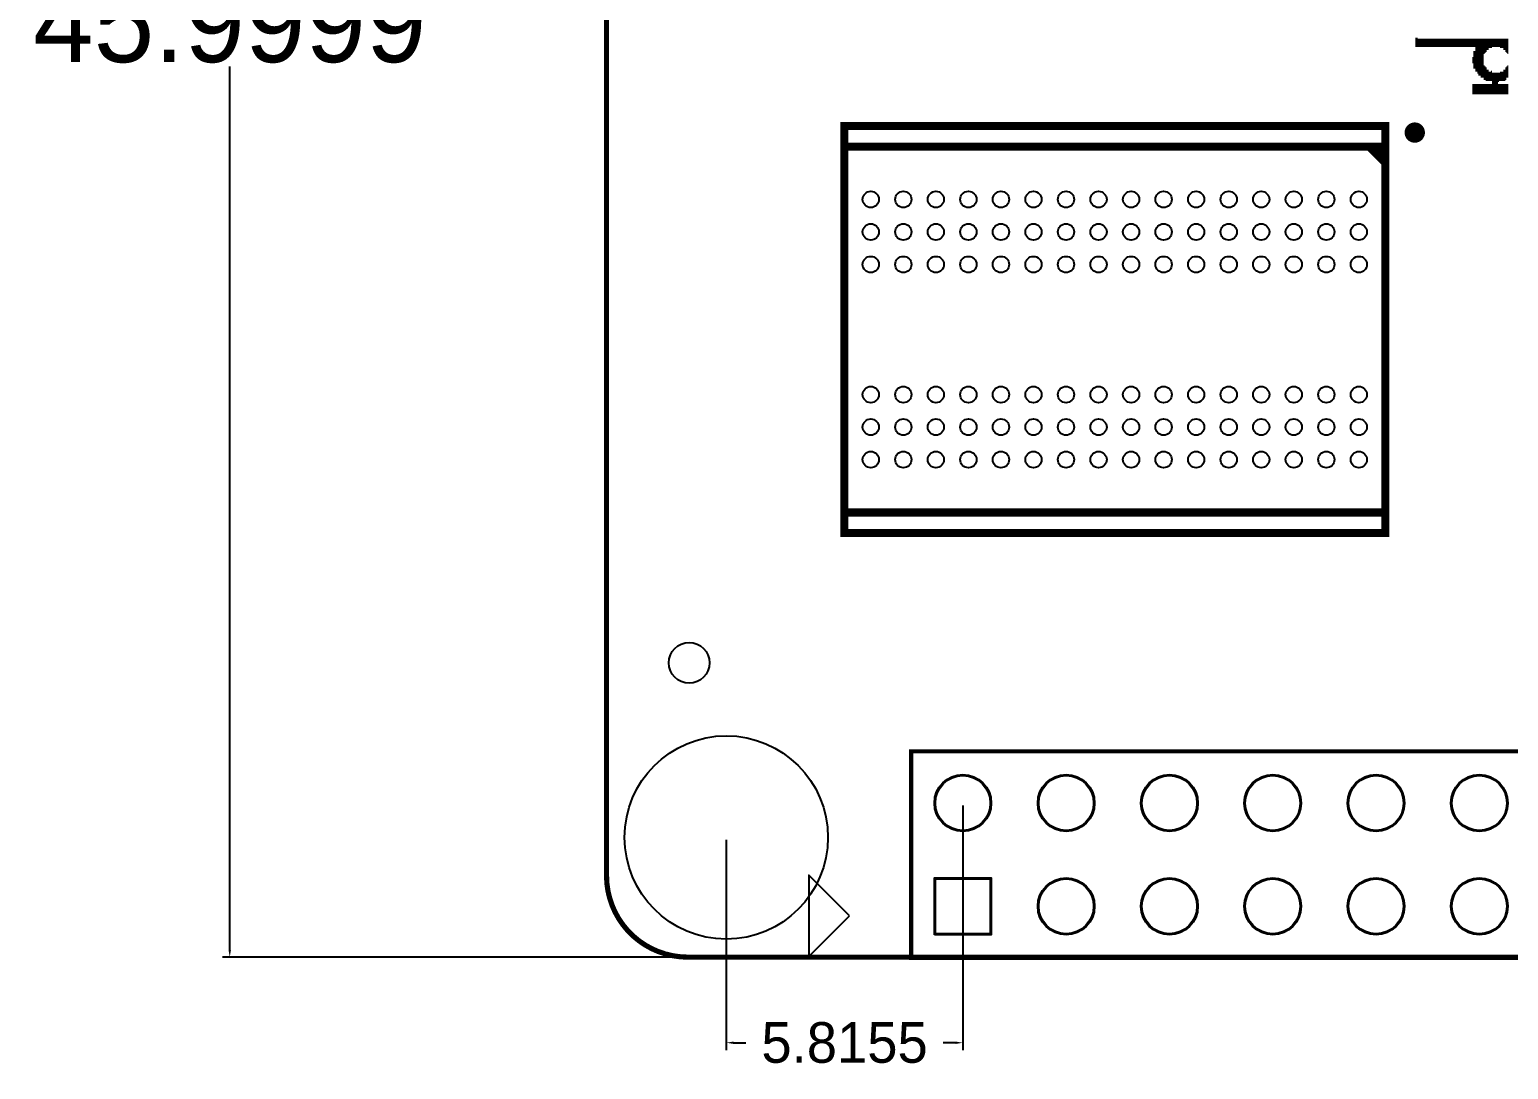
# Model space of a CAD drawing. Extents: x 16 to 143, y 14 to 67.
# Drawn here: x 16.01 to 52.37, y 13.93 to 39.5 of the extents above; entities that cross this region are included whole.
import ezdxf

# ---------------------------------------------------------------- set-up
doc = ezdxf.new("R2010")
doc.units = 0
doc.header["$MEASUREMENT"] = 0
doc.layers.get('0').update_dxf_attribs({"linetype": 'CONTINUOUS'})
doc.layers.get('Defpoints').update_dxf_attribs({"linetype": 'CONTINUOUS'})
for name, color, linetype in [('BG_OUTLINE', 254, 'CONTINUOUS'), ('BG_SILKSCREEN_TOP', 43, 'CONTINUOUS'), ('PG_SILKSCREEN_TOP', 30, 'CONTINUOUS'), ('PIN_PASTEMASK_TOP', 85, 'CONTINUOUS'), ('PIN_TOP', 1, 'CONTINUOUS')]:
    doc.layers.add(name, color=color, linetype=linetype)
doc.dimstyles.get("Standard").update_dxf_attribs({"dimtxt": 0.18, "dimasz": 0.18, "dimexe": 0.18, "dimexo": 0.0625, "dimgap": 0.09, "dimtad": 0, "dimtih": 1, "dimtoh": 1, "dimdec": 4, "dimzin": 0, "dimdsep": 46, "dimtxsty": 'STANDARD', "dimcen": 0.09, "dimadec": 0, "dimazin": 0, "dimtfac": 1, "dimtdec": 4, "dimtofl": 0, "dimtmove": 0, "dimatfit": 3, "dimfxl": 1, "dimtolj": 1, "dimtzin": 0, "dimarcsym": 0})

# ---------------------------------------------------------------- blocks, each defined once
blk = doc.blocks.new('*D9')
at = {"color": 0, "linetype": 'Continuous', "lineweight": -2}
for p, q in [((32.138, 62.687), (20.757, 62.687)), ((20.937, 62.507), (20.937, 40.777)), ((20.937, 16.867), (20.937, 38.597)), ((32.138, 16.687), (20.757, 16.687))]:
    blk.add_line(p, q, dxfattribs=at)
at = {"color": 0, "linetype": 'Continuous'}
for points in [[(20.907, 62.507), (20.967, 62.507), (20.937, 62.687)], [(20.907, 16.867), (20.967, 16.867), (20.937, 16.687)]]:
    blk.add_solid(points, dxfattribs=at)
at = {"layer": 'Defpoints', "color": 0, "linetype": 'Continuous'}
for p in [(32.201, 62.687), (20.937, 16.687), (32.201, 16.687)]:
    blk.add_point(p, dxfattribs=at)
at = {"color": 0, "linetype": 'Continuous', "insert": (20.937, 39.687), "char_height": 2, "attachment_point": 5}
blk.add_mtext('\\A1;45.9999', dxfattribs=at)
blk = doc.blocks.new('*D10')
at = {"color": 0, "linetype": 'Continuous', "lineweight": -2}
for p, q in [((38.961, 20.415), (38.961, 14.402)), ((33.145, 19.569), (33.145, 14.402)), ((33.325, 14.582), (33.629, 14.582)), ((38.781, 14.582), (38.476, 14.582))]:
    blk.add_line(p, q, dxfattribs=at)
at = {"color": 0, "linetype": 'Continuous'}
for points in [[(33.325, 14.612), (33.325, 14.552), (33.145, 14.582)], [(38.781, 14.612), (38.781, 14.552), (38.961, 14.582)]]:
    blk.add_solid(points, dxfattribs=at)
at = {"layer": 'Defpoints', "color": 0, "linetype": 'Continuous'}
for p in [(38.961, 20.478), (33.145, 19.632), (38.961, 14.582)]:
    blk.add_point(p, dxfattribs=at)
at = {"color": 0, "linetype": 'Continuous', "insert": (36.053, 14.582), "char_height": 1, "attachment_point": 5}
blk.add_mtext('\\A1;5.8155', dxfattribs=at)

msp = doc.modelspace()

# ---------------------------------------------------------------- linework, layer by layer
at = {"layer": 'BG_OUTLINE', "const_width": 0.127}
msp.add_lwpolyline([(32.2006, 62.6872), (76.20051, 62.6872, -0.414214), (78.2005, 60.6872), (78.2005, 18.68729, -0.414214), (76.20051, 16.68729), (32.2006, 16.68729, -0.414214), (30.2006, 18.68729), (30.2006, 60.6872, -0.414214), (32.2006, 62.6872)], format="xyb", dxfattribs=at)
msp.add_lwpolyline([(32.2006, 62.6872), (76.20051, 62.6872, -0.414214), (78.2005, 60.6872), (78.2005, 18.68729, -0.414214), (76.20051, 16.68729), (32.2006, 16.68729, -0.414214), (30.2006, 18.68729), (30.2006, 60.6872, -0.414214), (32.2006, 62.6872)], format="xyb", dxfattribs=at)
at = {"layer": 'BG_SILKSCREEN_TOP', "const_width": 0.0254}
for points in [[(50.1015, 39.3065), (50.1015, 39.0779)], [(50.1269, 39.3065), (50.1269, 39.0779)], [(50.1523, 39.2811), (50.1523, 39.0779)], [(50.1777, 39.2811), (50.1777, 39.0779)], [(50.2031, 39.2811), (50.2031, 39.0779)], [(50.2285, 39.2811), (50.2285, 39.0779)], [(50.2539, 39.2811), (50.2539, 39.0779)], [(50.2793, 39.2811), (50.2793, 39.0779)], [(50.3047, 39.2811), (50.3047, 39.0779)], [(50.3301, 39.2811), (50.3301, 39.0779)], [(50.3555, 39.2811), (50.3555, 39.0779)], [(50.3809, 39.2811), (50.3809, 39.0779)], [(50.4063, 39.2811), (50.4063, 39.0779)], [(50.4317, 39.2811), (50.4317, 39.0779)], [(50.4571, 39.2811), (50.4571, 39.0779)], [(50.4825, 39.2811), (50.4825, 39.0779)], [(50.5079, 39.2811), (50.5079, 39.0779)], [(50.5333, 39.2811), (50.5333, 39.0779)], [(50.5587, 39.2811), (50.5587, 39.0779)], [(50.5841, 39.2811), (50.5841, 39.0779)], [(50.6095, 39.2811), (50.6095, 39.0779)], [(50.6349, 39.2811), (50.6349, 39.0779)], [(50.6603, 39.2811), (50.6603, 39.0779)], [(50.6857, 39.2811), (50.6857, 39.0779)], [(50.7111, 39.2811), (50.7111, 39.0779)], [(50.7365, 39.2811), (50.7365, 39.0779)], [(50.7619, 39.2811), (50.7619, 39.0779)], [(50.7873, 39.2811), (50.7873, 39.0779)], [(50.8127, 39.2811), (50.8127, 39.0779)], [(50.8381, 39.2811), (50.8381, 39.0779)], [(50.8635, 39.2811), (50.8635, 39.0779)], [(50.8889, 39.2811), (50.8889, 39.0779)], [(50.9143, 39.2811), (50.9143, 39.0779)], [(50.9397, 39.2811), (50.9397, 39.0779)], [(50.9651, 39.2811), (50.9651, 39.0779)], [(50.9905, 39.2811), (50.9905, 39.0779)], [(51.0159, 39.2811), (51.0159, 39.0779)], [(51.0413, 39.2811), (51.0413, 39.0779)], [(51.0667, 39.2811), (51.0667, 39.0779)], [(51.0921, 39.2811), (51.0921, 39.0779)], [(51.1175, 39.2811), (51.1175, 39.0779)], [(51.1429, 39.2811), (51.1429, 39.0779)], [(51.1683, 39.2811), (51.1683, 39.0779)], [(51.1937, 39.2811), (51.1937, 39.0779)], [(51.2191, 39.2811), (51.2191, 39.0779)], [(51.2445, 39.2811), (51.2445, 39.0779)], [(51.2699, 39.2811), (51.2699, 39.0779)], [(51.2953, 39.2811), (51.2953, 39.0779)], [(51.3207, 39.2811), (51.3207, 39.0779)], [(51.3461, 39.2811), (51.3461, 39.0779)], [(51.3715, 39.2811), (51.3715, 39.0779)], [(51.3969, 39.2811), (51.3969, 39.0779)], [(51.4223, 39.2811), (51.4223, 39.0779)], [(51.4477, 39.2811), (51.4477, 39.0779)], [(51.4731, 39.2811), (51.4731, 39.0779)], [(51.4985, 39.2811), (51.4985, 39.0779)], [(51.5239, 39.2811), (51.5239, 39.0779)], [(51.5493, 39.2811), (51.5493, 39.0779)], [(51.5747, 39.2811), (51.5747, 38.4683)], [(51.6001, 39.2811), (51.6001, 38.4683)], [(51.6255, 39.2811), (51.6255, 38.4175)], [(51.6509, 39.2811), (51.6509, 38.3667)], [(51.6763, 39.2811), (51.6763, 38.3667)], [(51.7017, 39.2811), (51.7017, 38.3159)], [(51.7271, 39.2811), (51.7271, 38.3159)], [(51.7525, 39.2811), (51.7525, 38.3159)], [(51.7779, 39.2811), (51.7779, 38.9001)], [(51.8033, 39.2811), (51.8033, 38.9255)], [(51.8287, 39.2811), (51.8287, 38.9509)], [(51.8541, 39.2811), (51.8541, 39.0017)], [(51.8795, 39.2811), (51.8795, 39.0017)], [(51.9049, 39.2811), (51.9049, 39.0525)], [(51.9303, 39.2811), (51.9303, 39.0525)], [(51.9557, 39.2811), (51.9557, 39.0525)], [(51.9811, 39.2811), (51.9811, 39.0779)], [(52.0065, 39.2811), (52.0065, 39.0779)], [(52.0319, 39.2811), (52.0319, 39.0779)], [(52.0573, 39.2811), (52.0573, 39.0779)], [(52.0827, 39.2811), (52.0827, 39.0779)], [(52.1081, 39.2811), (52.1081, 39.0779)], [(52.1335, 39.2811), (52.1335, 39.0779)], [(52.1589, 39.2811), (52.1589, 39.0779)], [(52.1843, 39.2811), (52.1843, 39.0525)], [(52.2097, 39.2811), (52.2097, 39.0525)], [(52.2351, 39.2811), (52.2351, 39.0525)], [(52.2605, 39.2811), (52.2605, 39.0017)], [(52.2859, 39.2811), (52.2859, 39.0017)], [(52.3113, 39.2811), (52.3113, 38.9509)], [(52.3367, 39.2811), (52.3367, 38.9255)], [(52.3621, 39.2811), (52.3621, 38.9001)], [(51.5239, 38.9763), (51.5239, 38.5445)], [(51.5493, 38.9763), (51.5493, 38.5445)], [(51.4985, 38.8239), (51.4985, 38.6715)], [(51.7779, 38.6207), (51.7779, 38.2651)], [(51.8033, 38.5953), (51.8033, 38.2651)], [(51.8287, 38.5699), (51.8287, 38.2397)], [(52.3113, 38.5699), (52.3113, 38.2651)], [(52.3367, 38.5953), (52.3367, 38.3159)], [(52.3621, 38.6207), (52.3621, 38.3159)], [(51.8541, 38.5191), (51.8541, 38.2397)], [(51.8795, 38.5191), (51.8795, 38.2397)], [(51.9049, 38.4683), (51.9049, 38.2397)], [(51.9303, 38.4683), (51.9303, 38.2397)], [(51.9557, 38.4937), (51.9557, 38.2397)], [(51.9811, 38.4429), (51.9811, 37.9095)], [(52.0065, 38.4429), (52.0065, 37.9095)], [(52.0319, 38.4429), (52.0319, 37.9095)], [(52.0573, 38.4429), (52.0573, 37.9095)], [(52.0827, 38.4429), (52.0827, 37.9095)], [(52.1081, 38.4429), (52.1081, 37.9095)], [(52.1335, 38.4429), (52.1335, 38.2143)], [(52.1589, 38.4429), (52.1589, 38.2397)], [(52.1843, 38.4683), (52.1843, 38.2397)], [(52.2097, 38.4683), (52.2097, 38.2397)], [(52.2351, 38.4683), (52.2351, 38.2397)], [(52.2605, 38.5191), (52.2605, 38.2397)], [(52.2859, 38.5191), (52.2859, 38.2397)], [(51.4985, 38.1635), (51.4985, 37.9095)], [(51.5239, 38.1635), (51.5239, 37.9095)], [(51.5493, 38.1635), (51.5493, 37.9095)], [(51.5747, 38.1635), (51.5747, 37.9095)], [(51.6001, 38.1635), (51.6001, 37.9095)], [(51.6255, 38.1635), (51.6255, 37.9095)], [(51.6509, 38.1635), (51.6509, 37.9095)], [(51.6763, 38.1635), (51.6763, 37.9095)], [(51.7017, 38.1635), (51.7017, 37.9095)], [(51.7271, 38.1635), (51.7271, 37.9095)], [(51.7525, 38.1635), (51.7525, 37.9095)], [(51.7779, 38.1635), (51.7779, 37.9095)], [(51.8033, 38.1635), (51.8033, 37.9095)], [(51.8287, 38.1635), (51.8287, 37.9095)], [(51.8541, 38.1635), (51.8541, 37.9095)], [(51.8795, 38.1635), (51.8795, 37.9095)], [(51.9049, 38.1635), (51.9049, 37.9095)], [(51.9303, 38.1635), (51.9303, 37.9095)], [(51.9557, 38.1635), (51.9557, 37.9095)], [(52.1335, 38.1635), (52.1335, 37.9095)], [(52.1589, 38.1635), (52.1589, 37.9095)], [(52.1843, 38.1635), (52.1843, 37.9095)], [(52.2097, 38.1635), (52.2097, 37.9095)], [(52.2351, 38.1635), (52.2351, 37.9095)], [(52.2605, 38.1635), (52.2605, 37.9095)], [(52.2859, 38.1635), (52.2859, 37.9095)], [(52.3113, 38.1635), (52.3113, 37.9095)], [(52.3367, 38.1635), (52.3367, 37.9095)], [(52.3621, 38.1635), (52.3621, 37.9095)]]:
    msp.add_lwpolyline(points, dxfattribs=at)
at = {"layer": 'PG_SILKSCREEN_TOP'}
for points, const_width in [([(49.3474, 36.62484), (49.3474, 37.12863), (36.0474, 37.12863), (36.0474, 36.62484), (49.3474, 36.62484), (49.3474, 27.62484), (36.0474, 27.62484), (36.0474, 36.62484)], 0.2), ([(48.9474, 36.62484), (49.3474, 36.22485)], 0.2), ([(49.1474, 36.62484), (49.3474, 36.42484)], 0.2), ([(49.3474, 27.62484), (49.3474, 27.12103), (36.0474, 27.12103), (36.0474, 27.62484)], 0.2), ([(37.69055, 21.74768), (70.71055, 21.74768), (70.71055, 16.66768), (37.69055, 16.66768), (37.69055, 21.74768)], 0.1)]:
    msp.add_lwpolyline(points, dxfattribs=dict(at, const_width=const_width))
at = {"layer": 'PG_SILKSCREEN_TOP', "const_width": 0.25001}
msp.add_lwpolyline([(50.1969, 36.96845, -0.999975), (49.94699, 36.96843, -1.000025), (50.1969, 36.96845)], format="xyb", dxfattribs=at)
at = {"layer": 'PG_SILKSCREEN_TOP'}
msp.add_lwpolyline([(36.17349, 17.70685), (35.17349, 18.70685), (35.17349, 16.70685)], close=True, dxfattribs=at)
at = {"layer": 'PIN_PASTEMASK_TOP'}
msp.add_lwpolyline([(38.28555, 17.26268), (38.28555, 18.61269), (39.63556, 18.61269), (39.63556, 17.26268)], close=True, dxfattribs=at)
for centre, radius in [((36.69741, 35.32482), 0.2), ((37.49741, 35.32482), 0.2), ((38.29741, 35.32482), 0.2), ((39.09741, 35.32482), 0.2), ((39.89741, 35.32482), 0.2), ((40.6974, 35.32482), 0.2), ((41.4974, 35.32482), 0.2), ((42.2974, 35.32482), 0.2), ((43.0974, 35.32482), 0.2), ((43.8974, 35.32482), 0.2), ((44.6974, 35.32482), 0.2), ((45.49739, 35.32482), 0.2), ((46.29739, 35.32482), 0.2), ((47.09739, 35.32482), 0.2), ((47.89739, 35.32482), 0.2), ((48.69739, 35.32482), 0.2), ((36.69741, 34.52482), 0.2), ((37.49741, 34.52482), 0.2), ((38.29741, 34.52482), 0.2), ((39.09741, 34.52482), 0.2), ((39.89741, 34.52482), 0.2), ((40.6974, 34.52482), 0.2), ((41.4974, 34.52482), 0.2), ((42.2974, 34.52482), 0.2), ((43.0974, 34.52482), 0.2), ((43.8974, 34.52482), 0.2), ((44.6974, 34.52482), 0.2), ((45.49739, 34.52482), 0.2), ((46.29739, 34.52482), 0.2), ((47.09739, 34.52482), 0.2), ((47.89739, 34.52482), 0.2), ((48.69739, 34.52482), 0.2), ((36.69741, 33.72483), 0.2), ((37.49741, 33.72483), 0.2), ((38.29741, 33.72483), 0.2), ((39.09741, 33.72483), 0.2), ((39.89741, 33.72483), 0.2), ((40.6974, 33.72483), 0.2), ((41.4974, 33.72483), 0.2), ((42.2974, 33.72483), 0.2), ((43.0974, 33.72483), 0.2), ((43.8974, 33.72483), 0.2), ((44.6974, 33.72483), 0.2), ((45.49739, 33.72483), 0.2), ((46.29739, 33.72483), 0.2), ((47.09739, 33.72483), 0.2), ((47.89739, 33.72483), 0.2), ((48.69739, 33.72483), 0.2), ((36.69741, 30.52483), 0.2), ((37.49741, 30.52483), 0.2), ((38.29741, 30.52483), 0.2), ((39.09741, 30.52483), 0.2), ((39.89741, 30.52483), 0.2), ((40.6974, 30.52483), 0.2), ((41.4974, 30.52483), 0.2), ((42.2974, 30.52483), 0.2), ((43.0974, 30.52483), 0.2), ((43.8974, 30.52483), 0.2), ((44.6974, 30.52483), 0.2), ((45.49739, 30.52483), 0.2), ((46.29739, 30.52483), 0.2), ((47.09739, 30.52483), 0.2), ((47.89739, 30.52483), 0.2), ((48.69739, 30.52483), 0.2), ((36.69741, 29.72483), 0.2), ((37.49741, 29.72483), 0.2), ((38.29741, 29.72483), 0.2), ((39.09741, 29.72483), 0.2), ((39.89741, 29.72483), 0.2), ((40.6974, 29.72483), 0.2), ((41.4974, 29.72483), 0.2), ((42.2974, 29.72483), 0.2), ((43.0974, 29.72483), 0.2), ((43.8974, 29.72483), 0.2), ((44.6974, 29.72483), 0.2), ((45.49739, 29.72483), 0.2), ((46.29739, 29.72483), 0.2), ((47.09739, 29.72483), 0.2), ((47.89739, 29.72483), 0.2), ((48.69739, 29.72483), 0.2), ((36.69741, 28.92483), 0.2), ((37.49741, 28.92483), 0.2), ((38.29741, 28.92483), 0.2), ((39.09741, 28.92483), 0.2), ((39.89741, 28.92483), 0.2), ((40.6974, 28.92483), 0.2), ((41.4974, 28.92483), 0.2), ((42.2974, 28.92483), 0.2), ((43.0974, 28.92483), 0.2), ((43.8974, 28.92483), 0.2), ((44.6974, 28.92483), 0.2), ((45.49739, 28.92483), 0.2), ((46.29739, 28.92483), 0.2), ((47.09739, 28.92483), 0.2), ((47.89739, 28.92483), 0.2), ((48.69739, 28.92483), 0.2), ((38.96055, 20.47768), 0.675), ((41.50055, 20.47768), 0.675), ((44.04055, 20.47768), 0.675), ((46.58055, 20.47768), 0.675), ((49.12055, 20.47768), 0.675), ((51.66055, 20.47768), 0.675), ((41.50055, 17.93768), 0.675), ((44.04055, 17.93768), 0.675), ((46.58055, 17.93768), 0.675), ((49.12055, 17.93768), 0.675), ((51.66055, 17.93768), 0.675)]:
    msp.add_circle(centre, radius, dxfattribs=at)
at = {"layer": 'PIN_TOP'}
msp.add_lwpolyline([(38.26055, 17.23768), (38.26055, 18.63768), (39.66055, 18.63768), (39.66055, 17.23768)], close=True, dxfattribs=at)
for centre, radius in [((36.69741, 35.32482), 0.2), ((37.49741, 35.32482), 0.2), ((38.29741, 35.32482), 0.2), ((39.09741, 35.32482), 0.2), ((39.89741, 35.32482), 0.2), ((40.6974, 35.32482), 0.2), ((41.4974, 35.32482), 0.2), ((42.2974, 35.32482), 0.2), ((43.0974, 35.32482), 0.2), ((43.8974, 35.32482), 0.2), ((44.6974, 35.32482), 0.2), ((45.49739, 35.32482), 0.2), ((46.29739, 35.32482), 0.2), ((47.09739, 35.32482), 0.2), ((47.89739, 35.32482), 0.2), ((48.69739, 35.32482), 0.2), ((36.69741, 34.52482), 0.2), ((37.49741, 34.52482), 0.2), ((38.29741, 34.52482), 0.2), ((39.09741, 34.52482), 0.2), ((39.89741, 34.52482), 0.2), ((40.6974, 34.52482), 0.2), ((41.4974, 34.52482), 0.2), ((42.2974, 34.52482), 0.2), ((43.0974, 34.52482), 0.2), ((43.8974, 34.52482), 0.2), ((44.6974, 34.52482), 0.2), ((45.49739, 34.52482), 0.2), ((46.29739, 34.52482), 0.2), ((47.09739, 34.52482), 0.2), ((47.89739, 34.52482), 0.2), ((48.69739, 34.52482), 0.2), ((36.69741, 33.72483), 0.2), ((37.49741, 33.72483), 0.2), ((38.29741, 33.72483), 0.2), ((39.09741, 33.72483), 0.2), ((39.89741, 33.72483), 0.2), ((40.6974, 33.72483), 0.2), ((41.4974, 33.72483), 0.2), ((42.2974, 33.72483), 0.2), ((43.0974, 33.72483), 0.2), ((43.8974, 33.72483), 0.2), ((44.6974, 33.72483), 0.2), ((45.49739, 33.72483), 0.2), ((46.29739, 33.72483), 0.2), ((47.09739, 33.72483), 0.2), ((47.89739, 33.72483), 0.2), ((48.69739, 33.72483), 0.2), ((36.69741, 30.52483), 0.2), ((37.49741, 30.52483), 0.2), ((38.29741, 30.52483), 0.2), ((39.09741, 30.52483), 0.2), ((39.89741, 30.52483), 0.2), ((40.6974, 30.52483), 0.2), ((41.4974, 30.52483), 0.2), ((42.2974, 30.52483), 0.2), ((43.0974, 30.52483), 0.2), ((43.8974, 30.52483), 0.2), ((44.6974, 30.52483), 0.2), ((45.49739, 30.52483), 0.2), ((46.29739, 30.52483), 0.2), ((47.09739, 30.52483), 0.2), ((47.89739, 30.52483), 0.2), ((48.69739, 30.52483), 0.2), ((36.69741, 29.72483), 0.2), ((37.49741, 29.72483), 0.2), ((38.29741, 29.72483), 0.2), ((39.09741, 29.72483), 0.2), ((39.89741, 29.72483), 0.2), ((40.6974, 29.72483), 0.2), ((41.4974, 29.72483), 0.2), ((42.2974, 29.72483), 0.2), ((43.0974, 29.72483), 0.2), ((43.8974, 29.72483), 0.2), ((44.6974, 29.72483), 0.2), ((45.49739, 29.72483), 0.2), ((46.29739, 29.72483), 0.2), ((47.09739, 29.72483), 0.2), ((47.89739, 29.72483), 0.2), ((48.69739, 29.72483), 0.2), ((36.69741, 28.92483), 0.2), ((37.49741, 28.92483), 0.2), ((38.29741, 28.92483), 0.2), ((39.09741, 28.92483), 0.2), ((39.89741, 28.92483), 0.2), ((40.6974, 28.92483), 0.2), ((41.4974, 28.92483), 0.2), ((42.2974, 28.92483), 0.2), ((43.0974, 28.92483), 0.2), ((43.8974, 28.92483), 0.2), ((44.6974, 28.92483), 0.2), ((45.49739, 28.92483), 0.2), ((46.29739, 28.92483), 0.2), ((47.09739, 28.92483), 0.2), ((47.89739, 28.92483), 0.2), ((48.69739, 28.92483), 0.2), ((32.2326, 23.9268), 0.5), ((33.14509, 19.63179), 2.5), ((38.96055, 20.47768), 0.7), ((41.50055, 20.47768), 0.7), ((44.04055, 20.47768), 0.7), ((46.58055, 20.47768), 0.7), ((49.12055, 20.47768), 0.7), ((51.66055, 20.47768), 0.7), ((41.50055, 17.93768), 0.7), ((44.04055, 17.93768), 0.7), ((46.58055, 17.93768), 0.7), ((49.12055, 17.93768), 0.7), ((51.66055, 17.93768), 0.7)]:
    msp.add_circle(centre, radius, dxfattribs=at)

# ---------------------------------------------------------------- dimensions: what is measured, and where the dimension line sits
at = {"linetype": 'Continuous'}
dim = msp.add_linear_dim(base=(20.93714, 16.68729), p1=(32.2006, 62.6872), p2=(32.2006, 16.68729), angle=90, dimstyle='Standard', override={"dimtxt": 2}, dxfattribs=at)
dim.commit()
dim.dimension.update_dxf_attribs({"geometry": '*D9', "text_midpoint": (20.93714, 39.68725), "dimtype": 160})
dim = msp.add_linear_dim(base=(38.96055, 14.58156), p1=(33.14509, 19.63179), p2=(38.96055, 20.47768), dimstyle='Standard', override={"dimtxt": 1}, dxfattribs=at)
dim.commit()
dim.dimension.update_dxf_attribs({"geometry": '*D10', "text_midpoint": (36.05282, 14.58156)})

doc.saveas('drawing.dxf')
